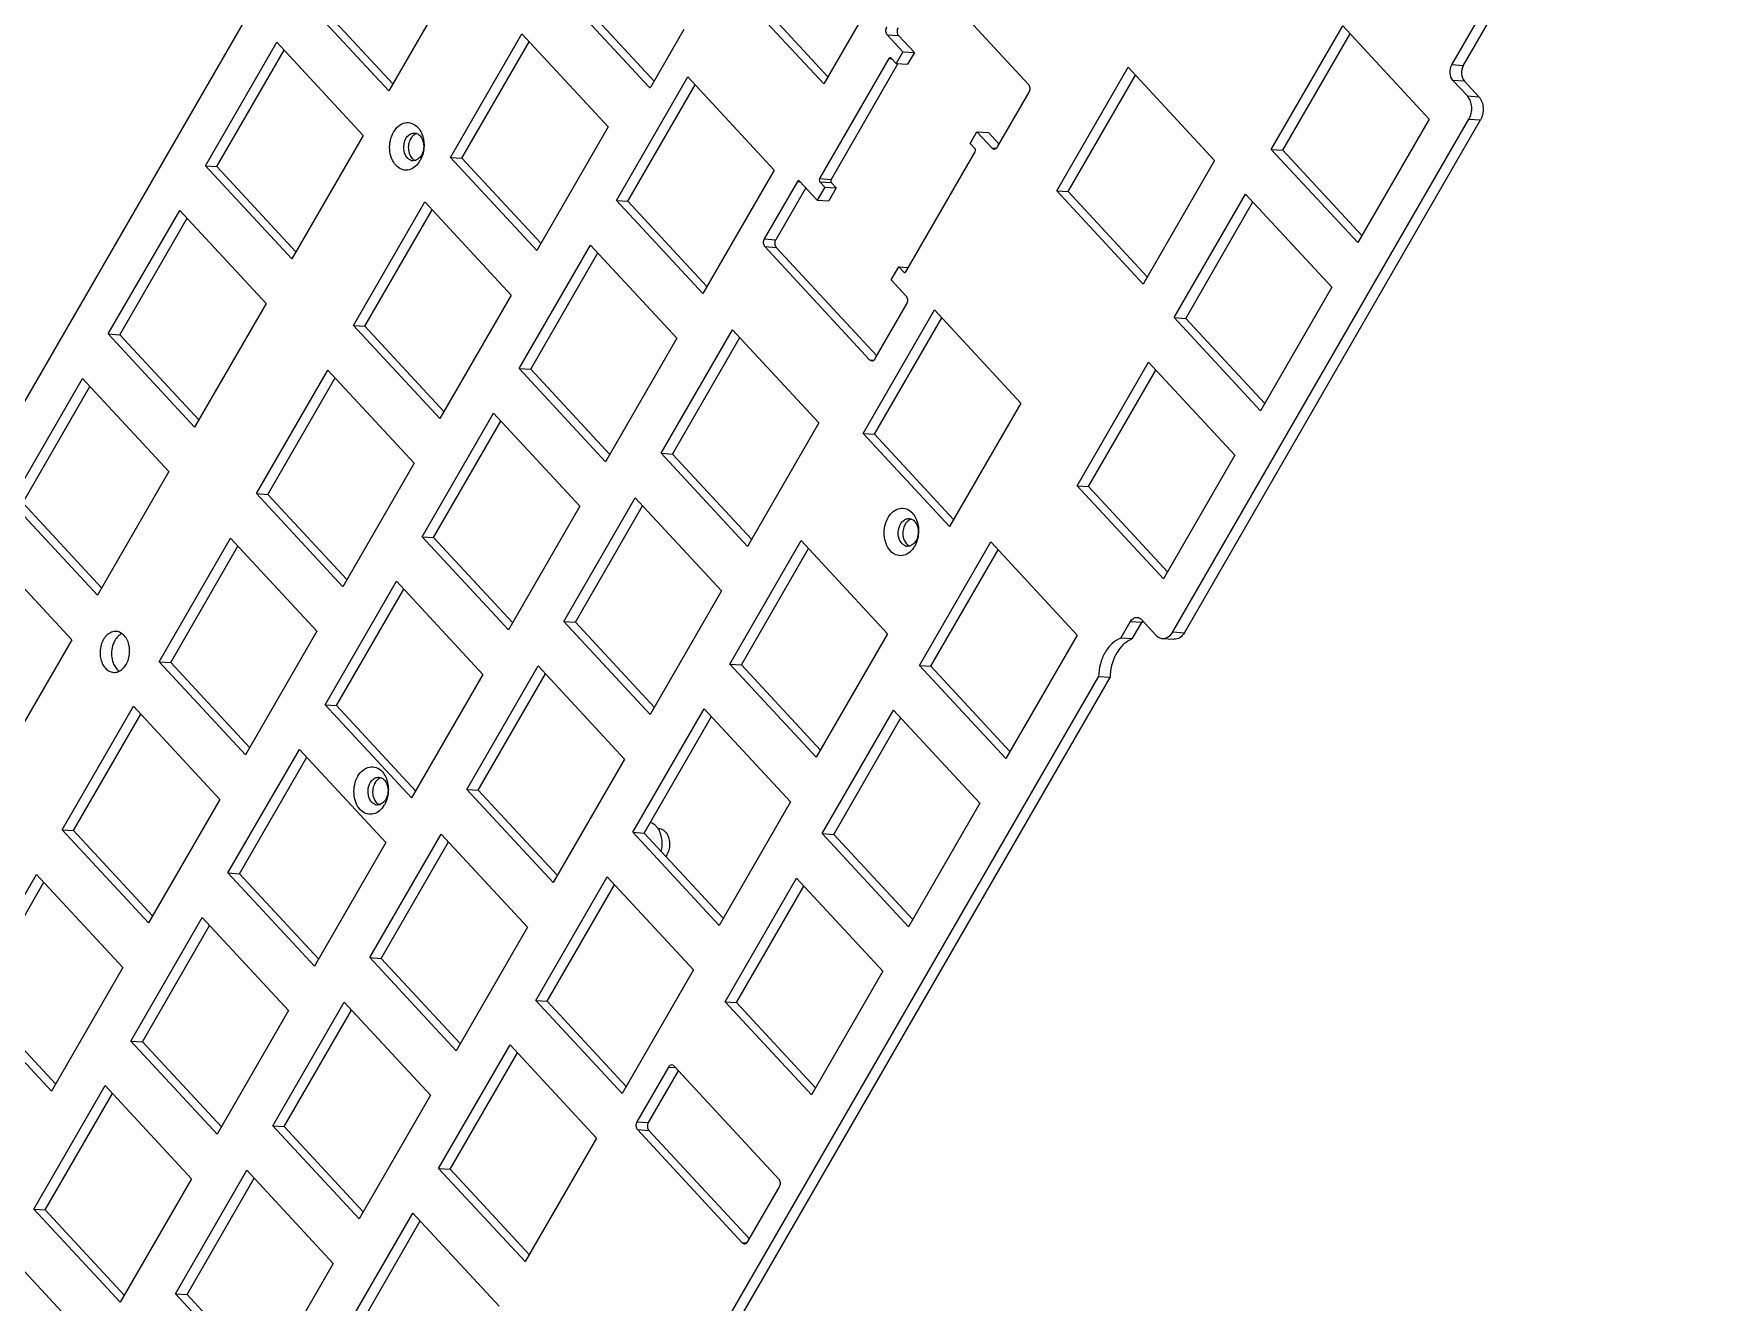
# Model space of a CAD drawing. Header units: millimetres. Extents: x -1930 to -997, y 85 to 636.
# Drawn here: x -1261.9 to -1110.3, y 314 to 428.7 of the extents above; entities that cross this region are included whole.
import ezdxf

# ---------------------------------------------------------------- set-up
doc = ezdxf.new("R2010")
doc.units = ezdxf.units.MM
doc.header["$LTSCALE"] = 30.734
doc.layers.get('0').update_dxf_attribs({"linetype": 'CONTINUOUS'})

msp = doc.modelspace()

# ---------------------------------------------------------------- linework, layer by layer
at = {"color": 7, "linetype": 'Continuous'}
for p, q in [((-1133.715, 425.822), (-1111.296, 464.652)), ((-1132.679, 425.752), (-1110.26, 464.582)), ((-1234.412, 444.421), (-1287.081, 353.195)), ((-1184.015, 435.283), (-1190.463, 424.115)), ((-1223.322, 434.646), (-1229.769, 423.479)), ((-1216.091, 434.415), (-1206.282, 423.832)), ((-1215.055, 434.345), (-1205.798, 424.358)), ((-1171.958, 424.064), (-1181.433, 434.286)), ((-1190.463, 424.115), (-1198.266, 432.534)), ((-1190.09, 424.761), (-1197.229, 432.464)), ((-1229.769, 423.479), (-1237.572, 431.897)), ((-1229.396, 424.125), (-1236.536, 431.827)), ((-1150.03, 418.18), (-1143.582, 429.348)), ((-1143.582, 429.348), (-1135.78, 420.929)), ((-1246.345, 416.702), (-1239.898, 427.869)), ((-1239.898, 427.869), (-1232.095, 419.451)), ((-1224.196, 417.466), (-1217.748, 428.633)), ((-1223.16, 417.396), (-1217.085, 427.918)), ((-1217.748, 428.633), (-1209.946, 420.215)), ((-1206.079, 423.871), (-1203.085, 429.056)), ((-1184.749, 428.543), (-1183.323, 427.004)), ((-1184.749, 428.543), (-1183.712, 428.473)), ((-1183.712, 428.473), (-1182.286, 426.934)), ((-1148.994, 418.11), (-1142.919, 428.632)), ((-1245.309, 416.632), (-1239.234, 427.153)), ((-1184.581, 426.391), (-1190.844, 415.543)), ((-1184.581, 426.391), (-1184.381, 426.378)), ((-1183.932, 425.95), (-1184.378, 426.431)), ((-1183.323, 427.004), (-1183.932, 425.95)), ((-1183.323, 427.004), (-1182.286, 426.934)), ((-1182.286, 426.934), (-1182.895, 425.88)), ((-1209.213, 413.573), (-1202.765, 424.74)), ((-1202.765, 424.74), (-1194.962, 416.322)), ((-1183.766, 425.938), (-1189.808, 415.473)), ((-1183.932, 425.95), (-1182.895, 425.88)), ((-1169.42, 414.44), (-1162.973, 425.607)), ((-1168.384, 414.37), (-1162.31, 424.891)), ((-1162.973, 425.607), (-1155.17, 417.189)), ((-1132.679, 425.752), (-1133.715, 425.822)), ((-1208.176, 413.503), (-1202.102, 424.025)), ((-1206.282, 423.832), (-1206.201, 423.827)), ((-1174.765, 418.419), (-1171.91, 423.364)), ((-1132.582, 424.353), (-1133.618, 424.423)), ((-1132.314, 423.016), (-1133.618, 424.423)), ((-1131.278, 422.946), (-1132.582, 424.353)), ((-1132.314, 423.016), (-1131.278, 422.946)), ((-1209.946, 420.215), (-1216.393, 409.048)), ((-1158.925, 374.573), (-1132.169, 420.917)), ((-1157.889, 374.503), (-1131.132, 420.847)), ((-1135.78, 420.929), (-1142.227, 409.762)), ((-1132.169, 420.917), (-1131.132, 420.847)), ((-1232.095, 419.451), (-1238.542, 408.284)), ((-1177.243, 418.734), (-1176.635, 419.789)), ((-1176.798, 418.253), (-1177.243, 418.734)), ((-1176.635, 419.789), (-1175.598, 419.719)), ((-1176.635, 419.789), (-1175.274, 418.321)), ((-1175.598, 419.719), (-1174.622, 418.666)), ((-1216.393, 409.048), (-1224.196, 417.466)), ((-1224.196, 417.466), (-1223.16, 417.396)), ((-1216.02, 409.694), (-1223.16, 417.396)), ((-1183.041, 407.125), (-1176.778, 417.973)), ((-1175.274, 418.321), (-1174.884, 418.294)), ((-1155.17, 417.189), (-1161.618, 406.021)), ((-1150.03, 418.18), (-1148.994, 418.11)), ((-1142.227, 409.762), (-1150.03, 418.18)), ((-1141.854, 410.408), (-1148.994, 418.11)), ((-1238.542, 408.284), (-1246.345, 416.702)), ((-1246.345, 416.702), (-1245.309, 416.632)), ((-1238.17, 408.929), (-1245.309, 416.632)), ((-1194.962, 416.322), (-1201.41, 405.155)), ((-1190.844, 415.543), (-1189.808, 415.473)), ((-1192.856, 415.283), (-1195.85, 410.098)), ((-1192.101, 414.727), (-1194.814, 410.028)), ((-1192.856, 415.283), (-1192.656, 415.27)), ((-1191.06, 413.603), (-1192.653, 415.322)), ((-1190.379, 414.782), (-1191.06, 413.603)), ((-1190.825, 415.263), (-1190.379, 414.782)), ((-1190.825, 415.263), (-1189.789, 415.193)), ((-1190.379, 414.782), (-1189.343, 414.712)), ((-1189.343, 414.712), (-1190.023, 413.534)), ((-1189.789, 415.193), (-1189.343, 414.712)), ((-1169.42, 414.44), (-1168.384, 414.37)), ((-1161.618, 406.021), (-1169.42, 414.44)), ((-1161.245, 406.667), (-1168.384, 414.37)), ((-1158.803, 402.985), (-1152.356, 414.152)), ((-1152.356, 414.152), (-1144.553, 405.734)), ((-1255.118, 401.506), (-1248.671, 412.674)), ((-1248.671, 412.674), (-1240.868, 404.255)), ((-1232.969, 402.271), (-1226.521, 413.438)), ((-1231.933, 402.201), (-1225.858, 412.722)), ((-1226.521, 413.438), (-1218.719, 405.02)), ((-1201.41, 405.155), (-1209.213, 413.573)), ((-1209.213, 413.573), (-1208.176, 413.503)), ((-1201.037, 405.801), (-1208.176, 413.503)), ((-1191.06, 413.603), (-1190.023, 413.534)), ((-1157.767, 402.915), (-1151.692, 413.436)), ((-1254.082, 401.436), (-1248.008, 411.958)), ((-1217.986, 398.378), (-1211.538, 409.545)), ((-1211.538, 409.545), (-1203.735, 401.127)), ((-1195.85, 410.098), (-1194.814, 410.028)), ((-1195.801, 409.399), (-1194.765, 409.329)), ((-1195.801, 409.399), (-1186.327, 399.177)), ((-1216.949, 398.308), (-1210.875, 408.829)), ((-1194.765, 409.329), (-1185.675, 399.522)), ((-1184.371, 406.388), (-1183.691, 407.567)), ((-1183.011, 404.92), (-1184.371, 406.388)), ((-1183.691, 407.567), (-1182.82, 407.508)), ((-1183.691, 407.567), (-1183.245, 407.086)), ((-1183.245, 407.086), (-1183.164, 407.08)), ((-1218.719, 405.02), (-1225.166, 393.852)), ((-1144.553, 405.734), (-1151, 394.567)), ((-1240.868, 404.255), (-1247.316, 393.088)), ((-1186.909, 392.514), (-1180.462, 403.682)), ((-1185.818, 399.275), (-1182.962, 404.22)), ((-1180.462, 403.682), (-1172.659, 395.263)), ((-1225.166, 393.852), (-1232.969, 402.271)), ((-1232.969, 402.271), (-1231.933, 402.201)), ((-1224.793, 394.498), (-1231.933, 402.201)), ((-1205.174, 390.724), (-1198.726, 401.891)), ((-1198.726, 401.891), (-1190.923, 393.473)), ((-1185.873, 392.444), (-1179.798, 402.966)), ((-1158.803, 402.985), (-1157.767, 402.915)), ((-1151, 394.567), (-1158.803, 402.985)), ((-1150.627, 395.213), (-1157.767, 402.915)), ((-1247.316, 393.088), (-1255.118, 401.506)), ((-1255.118, 401.506), (-1254.082, 401.436)), ((-1246.943, 393.734), (-1254.082, 401.436)), ((-1203.735, 401.127), (-1210.183, 389.96)), ((-1204.137, 390.654), (-1198.063, 401.175)), ((-1186.327, 399.177), (-1185.937, 399.15)), ((-1167.576, 387.789), (-1161.129, 398.957)), ((-1161.129, 398.957), (-1153.326, 390.539)), ((-1263.891, 386.311), (-1257.444, 397.478)), ((-1257.444, 397.478), (-1249.641, 389.06)), ((-1241.742, 387.075), (-1235.295, 398.242)), ((-1240.706, 387.005), (-1234.631, 397.527)), ((-1235.295, 398.242), (-1227.492, 389.824)), ((-1210.183, 389.96), (-1217.986, 398.378)), ((-1217.986, 398.378), (-1216.949, 398.308)), ((-1209.81, 390.605), (-1216.949, 398.308)), ((-1166.54, 387.72), (-1160.465, 398.241)), ((-1262.855, 386.241), (-1256.781, 396.762)), ((-1226.759, 383.182), (-1220.311, 394.35)), ((-1220.311, 394.35), (-1212.508, 385.931)), ((-1172.659, 395.263), (-1179.106, 384.096)), ((-1225.722, 383.112), (-1219.648, 393.634)), ((-1190.923, 393.473), (-1197.371, 382.306)), ((-1186.909, 392.514), (-1185.873, 392.444)), ((-1179.106, 384.096), (-1186.909, 392.514)), ((-1178.733, 384.742), (-1185.873, 392.444)), ((-1227.492, 389.824), (-1233.939, 378.657)), ((-1197.371, 382.306), (-1205.174, 390.724)), ((-1205.174, 390.724), (-1204.137, 390.654)), ((-1196.998, 382.951), (-1204.137, 390.654)), ((-1153.326, 390.539), (-1159.773, 379.371)), ((-1249.641, 389.06), (-1256.089, 377.893)), ((-1233.939, 378.657), (-1241.742, 387.075)), ((-1241.742, 387.075), (-1240.706, 387.005)), ((-1233.566, 379.303), (-1240.706, 387.005)), ((-1213.947, 375.528), (-1207.499, 386.696)), ((-1207.499, 386.696), (-1199.697, 378.278)), ((-1167.576, 387.789), (-1166.54, 387.72)), ((-1159.773, 379.371), (-1167.576, 387.789)), ((-1159.4, 380.017), (-1166.54, 387.72)), ((-1256.089, 377.893), (-1263.891, 386.311)), ((-1255.716, 378.539), (-1262.855, 386.241)), ((-1212.508, 385.931), (-1218.956, 374.764)), ((-1212.911, 375.458), (-1206.836, 385.98)), ((-1266.217, 382.283), (-1258.414, 373.865)), ((-1250.515, 371.88), (-1244.068, 383.047)), ((-1249.479, 371.81), (-1243.404, 382.331)), ((-1244.068, 383.047), (-1236.265, 374.629)), ((-1218.956, 374.764), (-1226.759, 383.182)), ((-1226.759, 383.182), (-1225.722, 383.112)), ((-1218.583, 375.41), (-1225.722, 383.112)), ((-1198.95, 371.659), (-1192.502, 382.827)), ((-1197.913, 371.589), (-1191.839, 382.111)), ((-1192.502, 382.827), (-1184.699, 374.409)), ((-1181.832, 371.542), (-1175.385, 382.709)), ((-1175.385, 382.709), (-1167.582, 374.291)), ((-1180.796, 371.472), (-1174.721, 381.993)), ((-1235.532, 367.987), (-1229.084, 379.154)), ((-1229.084, 379.154), (-1221.282, 370.736)), ((-1234.496, 367.917), (-1228.421, 378.438)), ((-1199.697, 378.278), (-1206.144, 367.11)), ((-1236.265, 374.629), (-1242.712, 363.462)), ((-1206.144, 367.11), (-1213.947, 375.528)), ((-1213.947, 375.528), (-1212.911, 375.458)), ((-1205.771, 367.756), (-1212.911, 375.458)), ((-1163.629, 374.009), (-1162.774, 375.489)), ((-1161.738, 375.419), (-1162.774, 375.489)), ((-1162.592, 373.939), (-1161.738, 375.419)), ((-1161.756, 375.686), (-1160.452, 374.279)), ((-1158.925, 374.573), (-1157.889, 374.503)), ((-1258.414, 373.865), (-1264.862, 362.697)), ((-1184.699, 374.409), (-1191.147, 363.241)), ((-1167.582, 374.291), (-1174.029, 363.123)), ((-1162.592, 373.939), (-1163.629, 374.009)), ((-1159.862, 373.978), (-1158.826, 373.909)), ((-1242.712, 363.462), (-1250.515, 371.88)), ((-1250.515, 371.88), (-1249.479, 371.81)), ((-1242.339, 364.107), (-1249.479, 371.81)), ((-1222.72, 360.333), (-1216.272, 371.5)), ((-1216.272, 371.5), (-1208.47, 363.082)), ((-1198.95, 371.659), (-1197.913, 371.589)), ((-1191.147, 363.241), (-1198.95, 371.659)), ((-1190.774, 363.887), (-1197.913, 371.589)), ((-1181.832, 371.542), (-1180.796, 371.472)), ((-1174.029, 363.123), (-1181.832, 371.542)), ((-1173.656, 363.769), (-1180.796, 371.472)), ((-1221.282, 370.736), (-1227.729, 359.569)), ((-1221.684, 360.263), (-1215.609, 370.784)), ((-1218.524, 278.928), (-1165.639, 370.528)), ((-1217.488, 278.858), (-1164.602, 370.458)), ((-1164.602, 370.458), (-1165.639, 370.528)), ((-1259.288, 356.684), (-1252.841, 367.852)), ((-1258.252, 356.614), (-1252.177, 367.136)), ((-1252.841, 367.852), (-1245.038, 359.433)), ((-1227.729, 359.569), (-1235.532, 367.987)), ((-1235.532, 367.987), (-1234.496, 367.917)), ((-1227.356, 360.214), (-1234.496, 367.917)), ((-1207.723, 356.464), (-1201.275, 367.631)), ((-1206.687, 356.394), (-1200.612, 366.915)), ((-1201.275, 367.631), (-1193.473, 359.213)), ((-1190.605, 356.346), (-1184.158, 367.513)), ((-1184.158, 367.513), (-1176.355, 359.095)), ((-1189.569, 356.276), (-1183.494, 366.798)), ((-1244.305, 352.791), (-1237.858, 363.959)), ((-1237.858, 363.959), (-1230.055, 355.54)), ((-1243.269, 352.721), (-1237.194, 363.243)), ((-1208.47, 363.082), (-1214.917, 351.915)), ((-1245.038, 359.433), (-1251.485, 348.266)), ((-1214.917, 351.915), (-1222.72, 360.333)), ((-1222.72, 360.333), (-1221.684, 360.263)), ((-1214.544, 352.561), (-1221.684, 360.263)), ((-1193.473, 359.213), (-1199.92, 348.046)), ((-1176.355, 359.095), (-1182.802, 347.928)), ((-1251.485, 348.266), (-1259.288, 356.684)), ((-1259.288, 356.684), (-1258.252, 356.614)), ((-1251.113, 348.912), (-1258.252, 356.614)), ((-1231.493, 345.137), (-1225.046, 356.305)), ((-1225.046, 356.305), (-1217.243, 347.887)), ((-1207.723, 356.464), (-1206.687, 356.394)), ((-1199.92, 348.046), (-1207.723, 356.464)), ((-1199.547, 348.692), (-1206.687, 356.394)), ((-1205.499, 356.824), (-1205.381, 356.816)), ((-1190.605, 356.346), (-1189.569, 356.276)), ((-1182.802, 347.928), (-1190.605, 356.346)), ((-1230.055, 355.54), (-1236.502, 344.373)), ((-1230.457, 345.068), (-1224.382, 355.589)), ((-1182.429, 348.574), (-1189.569, 356.276)), ((-1268.061, 341.489), (-1261.614, 352.656)), ((-1267.025, 341.419), (-1260.95, 351.94)), ((-1261.614, 352.656), (-1253.811, 344.238)), ((-1236.502, 344.373), (-1244.305, 352.791)), ((-1244.305, 352.791), (-1243.269, 352.721)), ((-1236.129, 345.019), (-1243.269, 352.721)), ((-1216.496, 341.268), (-1210.048, 352.436)), ((-1210.048, 352.436), (-1202.246, 344.018)), ((-1199.378, 341.151), (-1192.931, 352.318)), ((-1192.931, 352.318), (-1185.128, 343.9)), ((-1215.46, 341.199), (-1209.385, 351.72)), ((-1198.342, 341.081), (-1192.267, 351.602)), ((-1253.078, 337.596), (-1246.631, 348.763)), ((-1246.631, 348.763), (-1238.828, 340.345)), ((-1252.042, 337.526), (-1245.967, 348.047)), ((-1217.243, 347.887), (-1223.69, 336.719)), ((-1253.811, 344.238), (-1260.258, 333.071)), ((-1223.69, 336.719), (-1231.493, 345.137)), ((-1231.493, 345.137), (-1230.457, 345.068)), ((-1223.317, 337.365), (-1230.457, 345.068)), ((-1202.246, 344.018), (-1208.693, 332.85)), ((-1185.128, 343.9), (-1191.575, 332.732)), ((-1260.258, 333.071), (-1268.061, 341.489)), ((-1259.886, 333.716), (-1267.025, 341.419)), ((-1216.496, 341.268), (-1215.46, 341.199)), ((-1208.693, 332.85), (-1216.496, 341.268)), ((-1208.32, 333.496), (-1215.46, 341.199)), ((-1199.378, 341.151), (-1198.342, 341.081)), ((-1191.575, 332.732), (-1199.378, 341.151)), ((-1238.828, 340.345), (-1245.275, 329.178)), ((-1240.266, 329.942), (-1233.819, 341.109)), ((-1239.23, 329.872), (-1233.155, 340.394)), ((-1233.819, 341.109), (-1226.016, 332.691)), ((-1191.203, 333.378), (-1198.342, 341.081)), ((-1245.275, 329.178), (-1253.078, 337.596)), ((-1253.078, 337.596), (-1252.042, 337.526)), ((-1244.902, 329.824), (-1252.042, 337.526)), ((-1225.269, 326.073), (-1218.822, 337.24)), ((-1218.822, 337.24), (-1211.019, 328.822)), ((-1224.233, 326.003), (-1218.158, 336.525)), ((-1204.507, 335.231), (-1207.362, 330.285)), ((-1204.507, 335.231), (-1203.867, 335.188)), ((-1194.523, 325.107), (-1203.998, 335.329)), ((-1261.851, 322.4), (-1255.404, 333.568)), ((-1255.404, 333.568), (-1247.601, 325.15)), ((-1203.613, 334.914), (-1206.326, 330.216)), ((-1260.815, 322.33), (-1254.74, 332.852)), ((-1226.016, 332.691), (-1232.463, 321.524)), ((-1232.463, 321.524), (-1240.266, 329.942)), ((-1240.266, 329.942), (-1239.23, 329.872)), ((-1232.09, 322.17), (-1239.23, 329.872)), ((-1207.362, 330.285), (-1206.326, 330.216)), ((-1207.314, 329.586), (-1206.277, 329.516)), ((-1207.314, 329.586), (-1197.839, 319.364)), ((-1206.277, 329.516), (-1197.187, 319.709)), ((-1211.019, 328.822), (-1217.466, 317.655)), ((-1225.269, 326.073), (-1224.233, 326.003)), ((-1217.466, 317.655), (-1225.269, 326.073)), ((-1217.093, 318.301), (-1224.233, 326.003)), ((-1247.601, 325.15), (-1254.048, 313.982)), ((-1249.039, 314.747), (-1242.592, 325.914)), ((-1248.003, 314.677), (-1241.928, 325.198)), ((-1242.592, 325.914), (-1234.789, 317.496)), ((-1197.33, 319.462), (-1194.475, 324.408)), ((-1254.048, 313.982), (-1261.851, 322.4)), ((-1261.851, 322.4), (-1260.815, 322.33)), ((-1253.675, 314.628), (-1260.815, 322.33)), ((-1234.042, 310.878), (-1227.595, 322.045)), ((-1227.595, 322.045), (-1219.792, 313.627)), ((-1233.006, 310.808), (-1226.931, 321.329)), ((-1197.839, 319.364), (-1197.449, 319.338)), ((-1264.177, 318.372), (-1256.374, 309.954)), ((-1234.789, 317.496), (-1241.236, 306.328)), ((-1241.236, 306.328), (-1249.039, 314.747)), ((-1249.039, 314.747), (-1248.003, 314.677)), ((-1240.864, 306.974), (-1248.003, 314.677))]:
    msp.add_line(p, q, dxfattribs=at)
for centre, radius, start, end in [((-1228.974, 418.684), 2.369, 19.34518, 21.50483), ((-1227.556, 417.844), 0.673, 249.4994, 254.31806), ((-1227.562, 417.825), 0.653, 254.34493, 266.14095), ((-1227.572, 417.882), 0.711, 285.6252, 289.42101), ((-1228.876, 418.284), 2.23, 325.30026, 330.02624), ((-1184.288, 383.833), 2.369, 19.34518, 21.50483), ((-1182.869, 382.993), 0.673, 249.4994, 254.31806), ((-1182.875, 382.974), 0.653, 254.34493, 266.14095), ((-1182.885, 383.031), 0.711, 285.6252, 289.42101), ((-1184.19, 383.433), 2.23, 325.30026, 330.02624), ((-1232.201, 360.456), 2.369, 19.34518, 21.50483), ((-1230.782, 359.616), 0.673, 249.4994, 254.31806), ((-1230.788, 359.597), 0.653, 254.34493, 266.14095), ((-1230.798, 359.654), 0.711, 285.6252, 289.42101), ((-1232.103, 360.056), 2.23, 325.30026, 330.02624), ((-1206.462, 356.31), 1.078, 70.04247, 72.78844)]:
    msp.add_arc(centre, radius, start, end, dxfattribs=at)
for points, knots in [([(-1184.797, 429.242), (-1184.86, 429.133), (-1184.913, 428.88), (-1184.829, 428.629), (-1184.749, 428.543)], [0, 0, 0, 0, 0.516988, 1, 1, 1, 1]), ([(-1183.761, 429.172), (-1183.824, 429.063), (-1183.877, 428.81), (-1183.793, 428.559), (-1183.712, 428.473)], [0, 0, 0, 0, 0.516988, 1, 1, 1, 1]), ([(-1184.456, 426.471), (-1184.468, 426.471), (-1184.52, 426.466), (-1184.561, 426.425), (-1184.581, 426.391)], [0, 0, 0, 0, 0.23075, 1, 1, 1, 1]), ([(-1133.618, 424.423), (-1133.778, 424.596), (-1133.947, 425.098), (-1133.841, 425.603), (-1133.715, 425.822)], [0, 0, 0, 0, 0.4830182, 1, 1, 1, 1]), ([(-1132.679, 425.752), (-1132.805, 425.533), (-1132.911, 425.028), (-1132.742, 424.526), (-1132.582, 424.353)], [0, 0, 0, 0, 0.5169818, 1, 1, 1, 1]), ([(-1171.91, 423.364), (-1171.846, 423.474), (-1171.793, 423.726), (-1171.878, 423.977), (-1171.958, 424.064)], [0, 0, 0, 0, 0.516988, 1, 1, 1, 1]), ([(-1132.169, 420.917), (-1131.979, 421.245), (-1131.82, 422.003), (-1132.073, 422.756), (-1132.314, 423.016)], [0, 0, 0, 0, 0.5169818, 1, 1, 1, 1]), ([(-1131.278, 422.946), (-1131.037, 422.686), (-1130.784, 421.933), (-1130.943, 421.175), (-1131.132, 420.847)], [0, 0, 0, 0, 0.4830182, 1, 1, 1, 1]), ([(-1229.133, 416.748), (-1229.478, 417.12), (-1229.75, 417.941), (-1229.669, 418.997), (-1229.391, 419.753), (-1228.927, 420.332), (-1228.315, 420.645), (-1227.653, 420.593), (-1227.299, 420.335), (-1227.153, 420.177)], [0, 0, 0, 0, 0.2627513, 0.407557, 0.5469772, 0.6729125, 0.7839529, 0.8884344, 1, 1, 1, 1]), ([(-1227.153, 420.177), (-1227.113, 420.135), (-1226.956, 419.946), (-1226.838, 419.726), (-1226.77, 419.552)], [0, 0, 0, 0, 0.2380765, 1, 1, 1, 1]), ([(-1228.342, 417.848), (-1228.43, 418.106), (-1228.464, 418.661), (-1228.246, 419.18), (-1228.073, 419.375)], [0, 0, 0, 0, 0.5116141, 1, 1, 1, 1]), ([(-1228.073, 419.375), (-1227.989, 419.469), (-1227.797, 419.624), (-1227.551, 419.675), (-1227.437, 419.668)], [0, 0, 0, 0, 0.5251894, 1, 1, 1, 1]), ([(-1227.658, 419.347), (-1227.685, 419.317), (-1227.792, 419.182), (-1227.87, 419.026), (-1227.914, 418.903)], [0, 0, 0, 0, 0.2391772, 1, 1, 1, 1]), ([(-1227.248, 419.616), (-1227.285, 419.606), (-1227.44, 419.548), (-1227.574, 419.441), (-1227.658, 419.347)], [0, 0, 0, 0, 0.237164, 1, 1, 1, 1]), ([(-1226.946, 419.418), (-1226.892, 419.36), (-1226.69, 419.078), (-1226.614, 418.719), (-1226.618, 418.454)], [0, 0, 0, 0, 0.2303945, 1, 1, 1, 1]), ([(-1226.596, 418.761), (-1226.586, 418.621), (-1226.588, 418.074), (-1226.741, 417.522), (-1226.945, 417.17)], [0, 0, 0, 0, 0.256167, 1, 1, 1, 1]), ([(-1226.739, 419.469), (-1226.719, 419.413), (-1226.648, 419.183), (-1226.608, 418.943), (-1226.596, 418.761)], [0, 0, 0, 0, 0.2445506, 1, 1, 1, 1]), ([(-1227.043, 417.014), (-1227.17, 416.831), (-1227.466, 416.517), (-1228.053, 416.273), (-1228.667, 416.354), (-1228.995, 416.598), (-1229.133, 416.748)], [0, 0, 0, 0, 0.2734501, 0.5171602, 0.7503839, 1, 1, 1, 1]), ([(-1228.097, 417.423), (-1228.123, 417.452), (-1228.227, 417.579), (-1228.302, 417.73), (-1228.342, 417.848)], [0, 0, 0, 0, 0.2365284, 1, 1, 1, 1]), ([(-1227.792, 417.214), (-1227.82, 417.224), (-1227.933, 417.275), (-1228.033, 417.354), (-1228.097, 417.423)], [0, 0, 0, 0, 0.2418604, 1, 1, 1, 1]), ([(-1228.01, 418.359), (-1228.011, 418.288), (-1227.998, 418.017), (-1227.918, 417.748), (-1227.816, 417.576)], [0, 0, 0, 0, 0.261664, 1, 1, 1, 1]), ([(-1227.682, 417.395), (-1227.661, 417.372), (-1227.574, 417.288), (-1227.469, 417.221), (-1227.385, 417.189)], [0, 0, 0, 0, 0.2601906, 1, 1, 1, 1]), ([(-1226.714, 417.909), (-1226.771, 417.749), (-1226.927, 417.461), (-1227.195, 417.261), (-1227.335, 417.211)], [0, 0, 0, 0, 0.5349824, 1, 1, 1, 1]), ([(-1176.778, 417.973), (-1176.741, 418.037), (-1176.732, 418.151), (-1176.782, 418.236), (-1176.798, 418.253)], [0, 0, 0, 0, 0.7653131, 1, 1, 1, 1]), ([(-1175.274, 418.321), (-1175.26, 418.306), (-1175.206, 418.256), (-1175.132, 418.224), (-1175.077, 418.221)], [0, 0, 0, 0, 0.265136, 1, 1, 1, 1]), ([(-1174.917, 418.26), (-1174.902, 418.268), (-1174.841, 418.311), (-1174.793, 418.37), (-1174.765, 418.419)], [0, 0, 0, 0, 0.2362048, 1, 1, 1, 1]), ([(-1190.844, 415.543), (-1190.881, 415.479), (-1190.89, 415.365), (-1190.84, 415.28), (-1190.825, 415.263)], [0, 0, 0, 0, 0.7653131, 1, 1, 1, 1]), ([(-1189.808, 415.473), (-1189.845, 415.409), (-1189.854, 415.295), (-1189.804, 415.21), (-1189.789, 415.193)], [0, 0, 0, 0, 0.7653131, 1, 1, 1, 1]), ([(-1192.732, 415.362), (-1192.743, 415.363), (-1192.795, 415.358), (-1192.837, 415.317), (-1192.856, 415.283)], [0, 0, 0, 0, 0.23075, 1, 1, 1, 1]), ([(-1195.85, 410.098), (-1195.913, 409.989), (-1195.966, 409.736), (-1195.882, 409.485), (-1195.801, 409.399)], [0, 0, 0, 0, 0.516988, 1, 1, 1, 1]), ([(-1194.814, 410.028), (-1194.877, 409.919), (-1194.93, 409.666), (-1194.845, 409.415), (-1194.765, 409.329)], [0, 0, 0, 0, 0.516988, 1, 1, 1, 1]), ([(-1182.962, 404.22), (-1182.899, 404.33), (-1182.846, 404.582), (-1182.931, 404.833), (-1183.011, 404.92)], [0, 0, 0, 0, 0.516988, 1, 1, 1, 1]), ([(-1186.327, 399.177), (-1186.313, 399.162), (-1186.258, 399.112), (-1186.185, 399.08), (-1186.13, 399.077)], [0, 0, 0, 0, 0.265136, 1, 1, 1, 1]), ([(-1185.97, 399.116), (-1185.955, 399.125), (-1185.894, 399.167), (-1185.846, 399.226), (-1185.818, 399.275)], [0, 0, 0, 0, 0.2362048, 1, 1, 1, 1]), ([(-1184.447, 381.896), (-1184.791, 382.268), (-1185.063, 383.089), (-1184.982, 384.145), (-1184.705, 384.902), (-1184.24, 385.481), (-1183.629, 385.794), (-1182.966, 385.741), (-1182.613, 385.484), (-1182.466, 385.326)], [0, 0, 0, 0, 0.2627513, 0.407557, 0.5469772, 0.6729125, 0.7839529, 0.8884344, 1, 1, 1, 1]), ([(-1182.466, 385.326), (-1182.427, 385.283), (-1182.27, 385.095), (-1182.152, 384.875), (-1182.083, 384.701)], [0, 0, 0, 0, 0.2380765, 1, 1, 1, 1]), ([(-1183.656, 382.997), (-1183.744, 383.255), (-1183.777, 383.81), (-1183.559, 384.329), (-1183.386, 384.524)], [0, 0, 0, 0, 0.5116141, 1, 1, 1, 1]), ([(-1183.386, 384.524), (-1183.302, 384.618), (-1183.11, 384.773), (-1182.864, 384.824), (-1182.75, 384.817)], [0, 0, 0, 0, 0.5251894, 1, 1, 1, 1]), ([(-1182.971, 384.496), (-1182.999, 384.465), (-1183.105, 384.331), (-1183.184, 384.175), (-1183.227, 384.052)], [0, 0, 0, 0, 0.2391772, 1, 1, 1, 1]), ([(-1182.561, 384.765), (-1182.599, 384.754), (-1182.754, 384.697), (-1182.888, 384.59), (-1182.971, 384.496)], [0, 0, 0, 0, 0.237164, 1, 1, 1, 1]), ([(-1182.259, 384.566), (-1182.205, 384.508), (-1182.003, 384.227), (-1181.928, 383.868), (-1181.931, 383.603)], [0, 0, 0, 0, 0.2303945, 1, 1, 1, 1]), ([(-1181.909, 383.91), (-1181.899, 383.77), (-1181.901, 383.223), (-1182.055, 382.671), (-1182.258, 382.319)], [0, 0, 0, 0, 0.256167, 1, 1, 1, 1]), ([(-1182.052, 384.617), (-1182.032, 384.562), (-1181.961, 384.332), (-1181.922, 384.092), (-1181.909, 383.91)], [0, 0, 0, 0, 0.2445506, 1, 1, 1, 1]), ([(-1182.356, 382.163), (-1182.483, 381.98), (-1182.78, 381.666), (-1183.366, 381.422), (-1183.98, 381.503), (-1184.308, 381.747), (-1184.447, 381.896)], [0, 0, 0, 0, 0.2734501, 0.5171602, 0.7503839, 1, 1, 1, 1]), ([(-1183.41, 382.572), (-1183.437, 382.601), (-1183.541, 382.728), (-1183.615, 382.878), (-1183.656, 382.997)], [0, 0, 0, 0, 0.2365284, 1, 1, 1, 1]), ([(-1183.105, 382.363), (-1183.133, 382.373), (-1183.247, 382.424), (-1183.346, 382.503), (-1183.41, 382.572)], [0, 0, 0, 0, 0.2418604, 1, 1, 1, 1]), ([(-1183.324, 383.507), (-1183.325, 383.437), (-1183.312, 383.166), (-1183.231, 382.896), (-1183.129, 382.725)], [0, 0, 0, 0, 0.261664, 1, 1, 1, 1]), ([(-1182.996, 382.544), (-1182.974, 382.521), (-1182.887, 382.436), (-1182.782, 382.37), (-1182.698, 382.338)], [0, 0, 0, 0, 0.2601906, 1, 1, 1, 1]), ([(-1182.027, 383.058), (-1182.085, 382.897), (-1182.24, 382.61), (-1182.509, 382.409), (-1182.649, 382.36)], [0, 0, 0, 0, 0.5349824, 1, 1, 1, 1]), ([(-1254.403, 374.608), (-1254.545, 374.618), (-1254.849, 374.569), (-1255.25, 374.309), (-1255.571, 373.902), (-1255.862, 373.212), (-1255.919, 372.263), (-1255.618, 371.543), (-1255.38, 371.287)], [0, 0, 0, 0, 0.1026133, 0.2135075, 0.3365274, 0.470443, 0.7481503, 1, 1, 1, 1]), ([(-1253.676, 374.238), (-1253.773, 374.343), (-1253.995, 374.52), (-1254.27, 374.599), (-1254.403, 374.608)], [0, 0, 0, 0, 0.5169927, 1, 1, 1, 1]), ([(-1162.774, 375.489), (-1162.705, 375.608), (-1162.533, 375.814), (-1162.268, 375.894), (-1162.15, 375.886)], [0, 0, 0, 0, 0.5364887, 1, 1, 1, 1]), ([(-1162.15, 375.886), (-1162.114, 375.883), (-1161.966, 375.858), (-1161.833, 375.769), (-1161.756, 375.686)], [0, 0, 0, 0, 0.241165, 1, 1, 1, 1]), ([(-1159.862, 373.979), (-1159.684, 373.967), (-1159.287, 374.087), (-1159.029, 374.394), (-1158.925, 374.573)], [0, 0, 0, 0, 0.4635113, 1, 1, 1, 1]), ([(-1157.889, 374.503), (-1157.992, 374.324), (-1158.25, 374.017), (-1158.648, 373.897), (-1158.826, 373.909)], [0, 0, 0, 0, 0.5364887, 1, 1, 1, 1]), ([(-1254.523, 373.805), (-1254.756, 373.4), (-1254.952, 372.466), (-1254.64, 371.537), (-1254.344, 371.217)], [0, 0, 0, 0, 0.5169818, 1, 1, 1, 1]), ([(-1254.652, 370.917), (-1254.51, 370.907), (-1254.207, 370.957), (-1253.806, 371.216), (-1253.485, 371.623), (-1253.194, 372.313), (-1253.137, 373.262), (-1253.438, 373.982), (-1253.676, 374.238)], [0, 0, 0, 0, 0.1026133, 0.2135075, 0.3365274, 0.470443, 0.7481503, 1, 1, 1, 1]), ([(-1254.118, 374.285), (-1254.157, 374.254), (-1254.315, 374.115), (-1254.443, 373.944), (-1254.523, 373.805)], [0, 0, 0, 0, 0.2388888, 1, 1, 1, 1]), ([(-1163.629, 374.009), (-1163.917, 373.903), (-1164.479, 373.54), (-1165.11, 372.717), (-1165.525, 371.68), (-1165.631, 370.917), (-1165.639, 370.528)], [0, 0, 0, 0, 0.2177218, 0.4602171, 0.72452, 1, 1, 1, 1]), ([(-1163.719, 373.087), (-1163.857, 372.914), (-1164.364, 372.126), (-1164.588, 371.17), (-1164.602, 370.458)], [0, 0, 0, 0, 0.2370169, 1, 1, 1, 1]), ([(-1162.592, 373.939), (-1162.698, 373.901), (-1163.13, 373.701), (-1163.494, 373.371), (-1163.719, 373.087)], [0, 0, 0, 0, 0.2365376, 1, 1, 1, 1]), ([(-1160.452, 374.279), (-1160.373, 374.193), (-1160.193, 374.05), (-1159.971, 373.986), (-1159.862, 373.979)], [0, 0, 0, 0, 0.5169844, 1, 1, 1, 1]), ([(-1255.38, 371.287), (-1255.283, 371.182), (-1255.061, 371.005), (-1254.786, 370.926), (-1254.652, 370.917)], [0, 0, 0, 0, 0.5169927, 1, 1, 1, 1]), ([(-1232.36, 358.519), (-1232.705, 358.891), (-1232.977, 359.712), (-1232.895, 360.768), (-1232.618, 361.525), (-1232.153, 362.104), (-1231.542, 362.417), (-1230.879, 362.364), (-1230.526, 362.107), (-1230.38, 361.949)], [0, 0, 0, 0, 0.2627513, 0.407557, 0.5469772, 0.6729125, 0.7839529, 0.8884344, 1, 1, 1, 1]), ([(-1231.569, 359.62), (-1231.657, 359.878), (-1231.69, 360.433), (-1231.472, 360.952), (-1231.299, 361.147)], [0, 0, 0, 0, 0.5116141, 1, 1, 1, 1]), ([(-1231.299, 361.147), (-1231.216, 361.241), (-1231.023, 361.396), (-1230.777, 361.447), (-1230.664, 361.44)], [0, 0, 0, 0, 0.5251894, 1, 1, 1, 1]), ([(-1230.885, 361.119), (-1230.912, 361.088), (-1231.019, 360.954), (-1231.097, 360.798), (-1231.141, 360.675)], [0, 0, 0, 0, 0.2391772, 1, 1, 1, 1]), ([(-1230.474, 361.388), (-1230.512, 361.377), (-1230.667, 361.32), (-1230.801, 361.213), (-1230.885, 361.119)], [0, 0, 0, 0, 0.237164, 1, 1, 1, 1]), ([(-1230.38, 361.949), (-1230.34, 361.906), (-1230.183, 361.718), (-1230.065, 361.498), (-1229.996, 361.324)], [0, 0, 0, 0, 0.2380765, 1, 1, 1, 1]), ([(-1230.172, 361.189), (-1230.118, 361.131), (-1229.917, 360.85), (-1229.841, 360.491), (-1229.844, 360.226)], [0, 0, 0, 0, 0.2303945, 1, 1, 1, 1]), ([(-1229.965, 361.24), (-1229.946, 361.185), (-1229.874, 360.955), (-1229.835, 360.715), (-1229.822, 360.533)], [0, 0, 0, 0, 0.2445506, 1, 1, 1, 1]), ([(-1231.324, 359.195), (-1231.35, 359.224), (-1231.454, 359.351), (-1231.528, 359.501), (-1231.569, 359.62)], [0, 0, 0, 0, 0.2365284, 1, 1, 1, 1]), ([(-1231.237, 360.13), (-1231.238, 360.06), (-1231.225, 359.789), (-1231.144, 359.519), (-1231.042, 359.348)], [0, 0, 0, 0, 0.261664, 1, 1, 1, 1]), ([(-1229.941, 359.681), (-1229.998, 359.52), (-1230.154, 359.233), (-1230.422, 359.032), (-1230.562, 358.983)], [0, 0, 0, 0, 0.5349824, 1, 1, 1, 1]), ([(-1229.822, 360.533), (-1229.813, 360.393), (-1229.814, 359.846), (-1229.968, 359.294), (-1230.171, 358.942)], [0, 0, 0, 0, 0.256167, 1, 1, 1, 1]), ([(-1230.27, 358.786), (-1230.397, 358.603), (-1230.693, 358.289), (-1231.279, 358.045), (-1231.893, 358.126), (-1232.222, 358.37), (-1232.36, 358.519)], [0, 0, 0, 0, 0.2734501, 0.5171602, 0.7503839, 1, 1, 1, 1]), ([(-1231.018, 358.986), (-1231.046, 358.996), (-1231.16, 359.047), (-1231.26, 359.126), (-1231.324, 359.195)], [0, 0, 0, 0, 0.2418604, 1, 1, 1, 1]), ([(-1230.909, 359.167), (-1230.888, 359.144), (-1230.801, 359.059), (-1230.695, 358.993), (-1230.612, 358.961)], [0, 0, 0, 0, 0.2601906, 1, 1, 1, 1]), ([(-1205.597, 356.985), (-1205.633, 357.023), (-1205.777, 357.163), (-1205.954, 357.273), (-1206.094, 357.323)], [0, 0, 0, 0, 0.2609234, 1, 1, 1, 1]), ([(-1205.241, 356.403), (-1205.254, 356.438), (-1205.311, 356.572), (-1205.383, 356.7), (-1205.443, 356.79)], [0, 0, 0, 0, 0.2568867, 1, 1, 1, 1]), ([(-1205.079, 355.667), (-1205.083, 355.731), (-1205.11, 355.982), (-1205.172, 356.229), (-1205.241, 356.403)], [0, 0, 0, 0, 0.2562979, 1, 1, 1, 1]), ([(-1205.164, 356.77), (-1205.129, 356.757), (-1204.991, 356.696), (-1204.869, 356.6), (-1204.791, 356.516)], [0, 0, 0, 0, 0.2414709, 1, 1, 1, 1]), ([(-1204.791, 356.516), (-1204.532, 356.236), (-1204.281, 355.417), (-1204.497, 354.608), (-1204.733, 354.283)], [0, 0, 0, 0, 0.4874752, 1, 1, 1, 1]), ([(-1204.194, 335.429), (-1204.254, 335.433), (-1204.386, 335.393), (-1204.472, 335.291), (-1204.507, 335.231)], [0, 0, 0, 0, 0.4637418, 1, 1, 1, 1]), ([(-1203.998, 335.329), (-1204.011, 335.344), (-1204.066, 335.394), (-1204.14, 335.426), (-1204.194, 335.429)], [0, 0, 0, 0, 0.265136, 1, 1, 1, 1]), ([(-1207.362, 330.285), (-1207.425, 330.176), (-1207.478, 329.924), (-1207.394, 329.673), (-1207.314, 329.586)], [0, 0, 0, 0, 0.516988, 1, 1, 1, 1]), ([(-1206.326, 330.216), (-1206.389, 330.106), (-1206.442, 329.854), (-1206.358, 329.603), (-1206.277, 329.516)], [0, 0, 0, 0, 0.516988, 1, 1, 1, 1]), ([(-1194.475, 324.408), (-1194.411, 324.517), (-1194.358, 324.77), (-1194.443, 325.021), (-1194.523, 325.107)], [0, 0, 0, 0, 0.516988, 1, 1, 1, 1]), ([(-1197.839, 319.364), (-1197.825, 319.349), (-1197.771, 319.299), (-1197.697, 319.268), (-1197.642, 319.264)], [0, 0, 0, 0, 0.265136, 1, 1, 1, 1]), ([(-1197.482, 319.303), (-1197.467, 319.312), (-1197.406, 319.354), (-1197.358, 319.413), (-1197.33, 319.462)], [0, 0, 0, 0, 0.2362048, 1, 1, 1, 1])]:
    msp.add_open_spline(points, degree=3, knots=knots, dxfattribs=at)
for points in [[(-1184.378, 426.431), (-1184.397, 426.452), (-1184.427, 426.469), (-1184.456, 426.471)], [(-1206.282, 423.832), (-1206.262, 423.811), (-1206.233, 423.794), (-1206.204, 423.792)], [(-1206.204, 423.792), (-1206.182, 423.791), (-1206.159, 423.797), (-1206.14, 423.808)], [(-1206.14, 423.808), (-1206.114, 423.823), (-1206.093, 423.846), (-1206.079, 423.871)], [(-1227.914, 418.903), (-1227.976, 418.73), (-1228.008, 418.543), (-1228.01, 418.359)], [(-1227.437, 419.668), (-1227.371, 419.663), (-1227.305, 419.648), (-1227.243, 419.624)], [(-1227.243, 419.624), (-1227.189, 419.603), (-1227.138, 419.576), (-1227.09, 419.543)], [(-1227.09, 419.543), (-1227.038, 419.507), (-1226.989, 419.464), (-1226.946, 419.418)], [(-1227.816, 417.576), (-1227.778, 417.511), (-1227.733, 417.45), (-1227.682, 417.395)], [(-1227.38, 417.197), (-1227.453, 417.177), (-1227.53, 417.168), (-1227.606, 417.173)], [(-1226.618, 418.454), (-1226.62, 418.27), (-1226.652, 418.083), (-1226.714, 417.909)], [(-1175.077, 418.221), (-1175.023, 418.217), (-1174.965, 418.232), (-1174.917, 418.26)], [(-1192.653, 415.322), (-1192.673, 415.344), (-1192.702, 415.36), (-1192.732, 415.362)], [(-1183.245, 407.086), (-1183.225, 407.064), (-1183.196, 407.048), (-1183.166, 407.046)], [(-1183.166, 407.046), (-1183.144, 407.044), (-1183.121, 407.05), (-1183.102, 407.061)], [(-1183.102, 407.061), (-1183.077, 407.076), (-1183.056, 407.1), (-1183.041, 407.125)], [(-1186.13, 399.077), (-1186.075, 399.073), (-1186.018, 399.088), (-1185.97, 399.116)], [(-1183.227, 384.052), (-1183.289, 383.879), (-1183.321, 383.692), (-1183.324, 383.507)], [(-1182.75, 384.817), (-1182.684, 384.812), (-1182.618, 384.797), (-1182.556, 384.773)], [(-1182.556, 384.773), (-1182.502, 384.752), (-1182.451, 384.725), (-1182.403, 384.692)], [(-1182.403, 384.692), (-1182.351, 384.656), (-1182.302, 384.613), (-1182.259, 384.566)], [(-1181.931, 383.603), (-1181.933, 383.419), (-1181.965, 383.232), (-1182.027, 383.058)], [(-1183.129, 382.725), (-1183.091, 382.66), (-1183.047, 382.599), (-1182.996, 382.544)], [(-1182.694, 382.346), (-1182.766, 382.326), (-1182.844, 382.317), (-1182.919, 382.322)], [(-1161.623, 375.58), (-1161.666, 375.531), (-1161.705, 375.476), (-1161.738, 375.419)], [(-1253.906, 374.422), (-1253.981, 374.384), (-1254.052, 374.338), (-1254.118, 374.285)], [(-1254.344, 371.217), (-1254.281, 371.149), (-1254.21, 371.087), (-1254.134, 371.034)], [(-1230.664, 361.44), (-1230.598, 361.435), (-1230.531, 361.42), (-1230.47, 361.396)], [(-1230.47, 361.396), (-1230.416, 361.375), (-1230.364, 361.348), (-1230.317, 361.315)], [(-1230.317, 361.315), (-1230.264, 361.279), (-1230.216, 361.236), (-1230.172, 361.189)], [(-1231.141, 360.675), (-1231.203, 360.502), (-1231.235, 360.315), (-1231.237, 360.13)], [(-1231.042, 359.348), (-1231.004, 359.283), (-1230.96, 359.222), (-1230.909, 359.167)], [(-1229.844, 360.226), (-1229.847, 360.042), (-1229.879, 359.855), (-1229.941, 359.681)], [(-1230.607, 358.969), (-1230.68, 358.949), (-1230.757, 358.94), (-1230.832, 358.945)], [(-1205.443, 356.79), (-1205.49, 356.859), (-1205.541, 356.924), (-1205.597, 356.985)], [(-1205.381, 356.816), (-1205.307, 356.811), (-1205.233, 356.795), (-1205.164, 356.77)], [(-1205.167, 354.763), (-1205.087, 355.055), (-1205.058, 355.365), (-1205.079, 355.667)], [(-1197.642, 319.264), (-1197.587, 319.26), (-1197.53, 319.275), (-1197.482, 319.303)]]:
    msp.add_open_spline(points, degree=3, dxfattribs=at)

doc.saveas('drawing.dxf')
